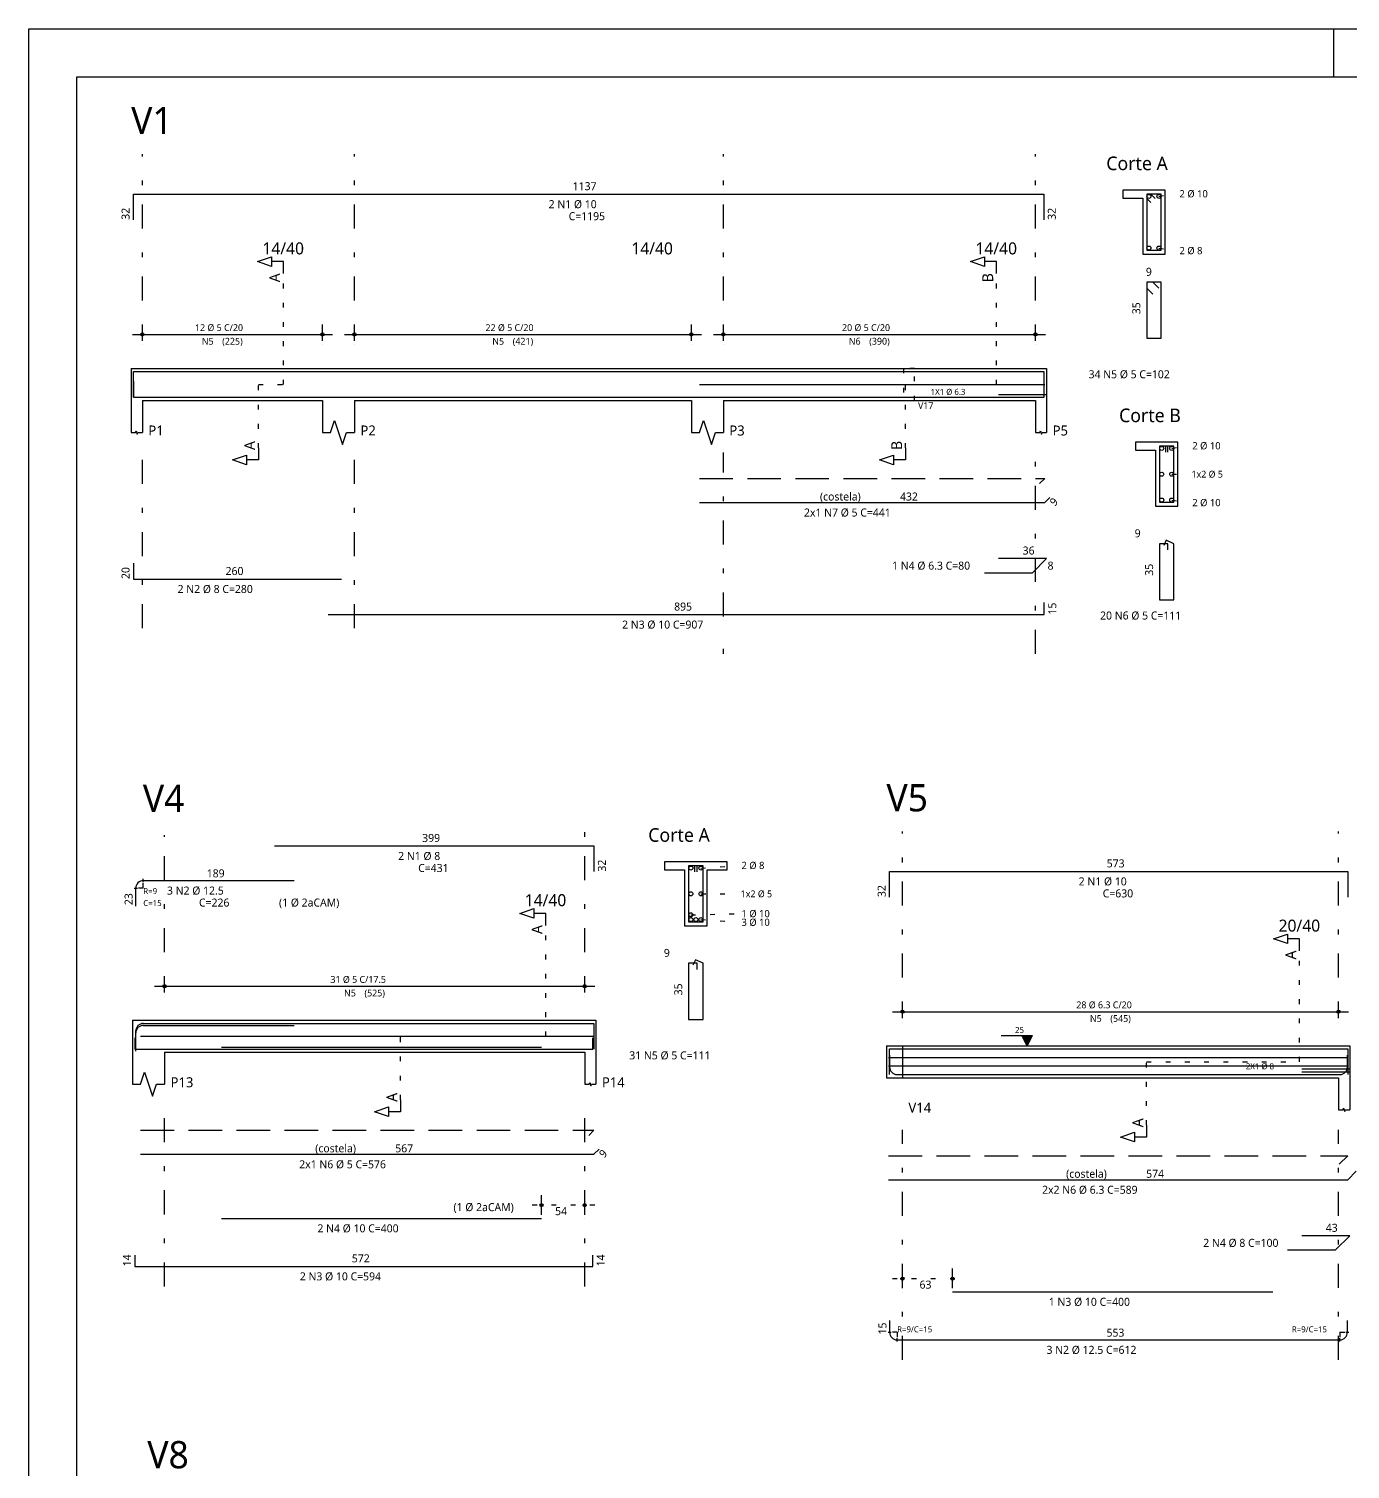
# Model space of a CAD drawing. Extents: x 0 to 89.5, y 0 to 70.
# Drawn here: x 1.5 to 29.02, y 40.01 to 70 of the extents above; entities that cross this region are included whole.
import ezdxf

# ---------------------------------------------------------------- set-up
doc = ezdxf.new("R2010")
doc.units = 0
doc.header["$MEASUREMENT"] = 0
for name, pattern in [('ESTILO_TQS_0001', [1, 0.7, -0.3]), ('ESTILO_TQS_0002', [0.4, 0.1, -0.3]), ('ESTILO_TQS_0003', [1.5, 0.5, -0.4, 0.1, -0.5])]:
    doc.linetypes.add(name, pattern=pattern)
for name, color, linetype in [('1', 1, 'CONTINUOUS'), ('10', 10, 'CONTINUOUS'), ('12', 12, 'CONTINUOUS'), ('2', 2, 'CONTINUOUS'), ('3', 3, 'CONTINUOUS'), ('5', 5, 'CONTINUOUS')]:
    doc.layers.add(name, color=color, linetype=linetype)
doc.styles.add('TQS_LUCIDA_SANS_UNICODE', font='L_10646.TTF')

msp = doc.modelspace()

# ---------------------------------------------------------------- linework, layer by layer
at = {"layer": '1', "linetype": 'Continuous'}
for p, q in [((1.5, 70), (89.500005, 70)), ((1.5, 29.587737), (1.5, 70)), ((28.670066, 69.999995), (28.670066, 68.999996)), ((25.165083, 66.639857), (24.28175, 66.639857)), ((25.165083, 65.306523), (25.165083, 66.639857)), ((24.28175, 66.47319), (24.698417, 66.47319)), ((24.698417, 66.47319), (24.698417, 65.306523)), ((24.698417, 65.306523), (25.165083, 65.306523)), ((3.65675, 63.63569), (7.823417, 63.63569)), ((3.865083, 63.502357), (3.865083, 63.844023)), ((7.615083, 63.502357), (7.615083, 63.844023)), ((8.073417, 63.63569), (15.50675, 63.63569)), ((8.28175, 63.502357), (8.28175, 63.844023)), ((15.298417, 63.502357), (15.298417, 63.844023)), ((15.75675, 63.63569), (22.673417, 63.63569)), ((15.965083, 63.502357), (15.965083, 63.844023)), ((22.465083, 63.502357), (22.465083, 63.844023)), ((3.865083, 63.419023), (3.865083, 63.419023)), ((7.615083, 63.419023), (7.615083, 63.419023)), ((8.28175, 63.419023), (8.28175, 63.419023)), ((15.298417, 63.419023), (15.298417, 63.419023)), ((15.965083, 63.419023), (15.965083, 63.419023)), ((22.465083, 63.419023), (22.465083, 63.419023)), ((3.63175, 62.927357), (3.63175, 62.26069)), ((3.63175, 62.927357), (3.865083, 62.927357)), ((3.865083, 62.927357), (7.615083, 62.927357)), ((7.615083, 62.927357), (8.28175, 62.927357)), ((8.28175, 62.927357), (15.298417, 62.927357)), ((15.298417, 62.927357), (15.965083, 62.927357)), ((15.965083, 62.927357), (22.465083, 62.927357)), ((22.465083, 62.927357), (22.698417, 62.927357)), ((22.698417, 62.927357), (22.698417, 62.26069)), ((3.63175, 62.26069), (3.63175, 61.594023)), ((3.865083, 62.26069), (7.615083, 62.26069)), ((3.865083, 62.26069), (3.865083, 61.594023)), ((7.615083, 62.26069), (7.615083, 61.594023)), ((8.28175, 62.26069), (15.298417, 62.26069)), ((8.28175, 62.26069), (8.28175, 61.594023)), ((15.298417, 62.26069), (15.298417, 61.594023)), ((15.965083, 62.26069), (22.465083, 62.26069)), ((15.965083, 62.26069), (15.965083, 61.594023)), ((22.465083, 62.26069), (22.465083, 61.594023)), ((22.698417, 62.26069), (22.698417, 61.594023)), ((25.431498, 61.392386), (24.548164, 61.392386)), ((24.548164, 61.225719), (24.964831, 61.225719)), ((24.964831, 61.225719), (24.964831, 60.059052)), ((25.431498, 60.059052), (25.431498, 61.392386)), ((24.964831, 60.059052), (25.431498, 60.059052)), ((16.042597, 52.654209), (14.742597, 52.654209)), ((3.883937, 52.230352), (3.883937, 52.297019)), ((14.742597, 52.487542), (15.159263, 52.487542)), ((15.159263, 52.487542), (15.159263, 51.320876)), ((15.62593, 51.320876), (15.62593, 52.487542)), ((15.62593, 52.487542), (16.042597, 52.487542)), ((3.694353, 52.107436), (3.76102, 52.107436)), ((15.159263, 51.320876), (15.62593, 51.320876)), ((4.327687, 49.930217), (4.327687, 50.271883)), ((13.077687, 49.930217), (13.077687, 50.271883)), ((4.119353, 50.06355), (13.28602, 50.06355)), ((4.327687, 49.846883), (4.327687, 49.846883)), ((13.077687, 49.846883), (13.077687, 49.846883)), ((19.486713, 49.53373), (28.986713, 49.53373)), ((19.695047, 49.400397), (19.695047, 49.742063)), ((28.77838, 49.400397), (28.77838, 49.742063)), ((3.66102, 49.355217), (3.66102, 48.68855)), ((3.66102, 49.355217), (4.327687, 49.355217)), ((4.327687, 49.355217), (13.077687, 49.355217)), ((13.077687, 49.355217), (13.31102, 49.355217)), ((13.31102, 49.355217), (13.31102, 48.68855)), ((19.695047, 49.317063), (19.695047, 49.317063)), ((28.77838, 49.317063), (28.77838, 49.317063)), ((21.752785, 49.040397), (22.397785, 49.040397)), ((3.66102, 48.68855), (3.66102, 48.021883)), ((4.327687, 48.68855), (13.077687, 48.68855)), ((4.327687, 48.68855), (4.327687, 48.021883)), ((13.077687, 48.68855), (13.077687, 48.021883)), ((13.31102, 48.68855), (13.31102, 48.021883)), ((19.361713, 48.825397), (19.361713, 48.15873)), ((19.361713, 48.825397), (19.361713, 48.15873)), ((19.361713, 48.825397), (19.361713, 48.15873)), ((19.361713, 48.825397), (19.695047, 48.825397)), ((19.695047, 48.825397), (28.77838, 48.825397)), ((19.695047, 48.825397), (19.695047, 48.15873)), ((28.77838, 48.825397), (29.011713, 48.825397)), ((29.011713, 48.825397), (29.011713, 48.15873)), ((19.361713, 48.15873), (19.695047, 48.15873)), ((19.695047, 48.15873), (28.77838, 48.15873)), ((28.77838, 48.15873), (28.77838, 47.492063)), ((29.011713, 48.15873), (29.011713, 47.492063)), ((12.177687, 45.305217), (12.177687, 45.71355)), ((13.077687, 45.305217), (13.077687, 45.71355)), ((12.177687, 45.221883), (12.177687, 45.221883)), ((13.077687, 45.221883), (13.077687, 45.221883)), ((19.695047, 43.775397), (19.695047, 44.18373)), ((20.740749, 43.775397), (20.740749, 44.18373)), ((19.695047, 43.692063), (19.695047, 43.692063)), ((20.740749, 43.692063), (20.740749, 43.692063)), ((19.395047, 42.856647), (19.461713, 42.856647)), ((19.58463, 42.667063), (19.58463, 42.73373)), ((28.805463, 42.667063), (28.805463, 42.73373)), ((28.92838, 42.856647), (28.995047, 42.856647))]:
    msp.add_line(p, q, dxfattribs=at)
at = {"layer": '1', "linetype": 'ESTILO_TQS_0002'}
for p, q in [((25.035917, 66.51069), (25.390083, 66.564857)), ((25.035917, 65.43569), (25.390083, 65.381523)), ((6.802583, 62.594023), (6.802583, 64.902357)), ((21.652583, 62.594023), (21.652583, 64.902357)), ((6.28175, 61.27319), (6.28175, 62.594023)), ((6.28175, 62.594023), (6.802583, 62.594023)), ((19.75675, 61.27319), (19.75675, 62.594023)), ((19.75675, 62.594023), (21.652583, 62.594023)), ((25.302331, 61.263219), (25.656498, 61.317386)), ((25.302331, 60.725719), (25.643998, 60.725719)), ((25.302331, 60.188219), (25.656498, 60.134052)), ((15.496763, 52.525042), (16.267597, 52.579209)), ((3.883937, 52.107436), (3.883937, 52.263686)), ((3.883937, 52.107436), (3.727687, 52.107436)), ((15.496763, 51.987542), (16.255097, 51.987542)), ((12.265187, 49.021883), (12.265187, 51.330217)), ((15.28843, 51.550042), (16.267597, 51.575876)), ((15.496763, 51.450042), (16.267597, 51.395876)), ((27.96588, 48.492063), (27.96588, 50.800397)), ((9.244353, 47.70105), (9.244353, 49.021883)), ((9.244353, 49.021883), (12.265187, 49.021883)), ((19.361713, 48.825397), (19.695047, 48.825397)), ((19.695047, 48.825397), (19.695047, 48.15873)), ((24.77838, 47.17123), (24.77838, 48.492063)), ((24.77838, 48.492063), (27.96588, 48.492063)), ((19.361713, 48.15873), (19.695047, 48.15873)), ((13.28602, 45.505217), (11.969353, 45.505217)), ((19.486713, 43.975397), (20.949083, 43.975397)), ((19.58463, 42.856647), (19.42838, 42.856647)), ((19.58463, 42.856647), (19.58463, 42.700397)), ((28.805463, 42.856647), (28.961713, 42.856647)), ((28.805463, 42.856647), (28.805463, 42.700397))]:
    msp.add_line(p, q, dxfattribs=at)
at = {"layer": '1', "linetype": 'Continuous'}
for points in [[(6.802583, 64.902357), (6.802583, 65.152357), (6.552583, 65.152357), (6.552583, 65.052357), (6.260917, 65.152357), (6.552583, 65.252357), (6.552583, 65.152357)], [(21.652583, 64.902357), (21.652583, 65.152357), (21.402583, 65.152357), (21.402583, 65.052357), (21.110917, 65.152357), (21.402583, 65.252357), (21.402583, 65.152357)], [(7.615083, 61.594023), (7.78175, 61.594023), (7.865083, 61.844023), (8.03175, 61.344023), (8.115083, 61.594023), (8.28175, 61.594023)], [(15.298417, 61.594023), (15.465083, 61.594023), (15.548417, 61.844023), (15.715083, 61.344023), (15.798417, 61.594023), (15.965083, 61.594023)], [(3.63175, 61.594023), (3.725083, 61.594023), (3.73675, 61.629023), (3.760083, 61.559023), (3.77175, 61.594023), (3.865083, 61.594023)], [(22.465083, 61.594023), (22.558417, 61.594023), (22.570083, 61.629023), (22.593417, 61.559023), (22.605083, 61.594023), (22.698417, 61.594023)], [(6.28175, 61.27319), (6.28175, 61.02319), (6.03175, 61.02319), (6.03175, 60.92319), (5.740083, 61.02319), (6.03175, 61.12319), (6.03175, 61.02319)], [(19.75675, 61.27319), (19.75675, 61.02319), (19.50675, 61.02319), (19.50675, 60.92319), (19.215083, 61.02319), (19.50675, 61.12319), (19.50675, 61.02319)], [(12.265187, 51.330217), (12.265187, 51.580217), (12.015187, 51.580217), (12.015187, 51.480217), (11.72352, 51.580217), (12.015187, 51.680217), (12.015187, 51.580217)], [(27.96588, 50.800397), (27.96588, 51.050397), (27.71588, 51.050397), (27.71588, 50.950397), (27.424213, 51.050397), (27.71588, 51.150397), (27.71588, 51.050397)], [(22.290285, 48.825397), (22.182785, 49.040397), (22.397785, 49.040397), (22.290285, 48.825397)], [(3.66102, 48.021883), (3.827687, 48.021883), (3.91102, 48.271883), (4.077687, 47.771883), (4.16102, 48.021883), (4.327687, 48.021883)], [(13.077687, 48.021883), (13.17102, 48.021883), (13.182687, 48.056883), (13.20602, 47.986883), (13.217687, 48.021883), (13.31102, 48.021883)], [(9.244353, 47.70105), (9.244353, 47.45105), (8.994353, 47.45105), (8.994353, 47.35105), (8.702687, 47.45105), (8.994353, 47.55105), (8.994353, 47.45105)], [(28.77838, 47.492063), (28.871713, 47.492063), (28.88338, 47.527063), (28.906713, 47.457063), (28.91838, 47.492063), (29.011713, 47.492063)], [(24.77838, 47.17123), (24.77838, 46.92123), (24.52838, 46.92123), (24.52838, 46.82123), (24.236713, 46.92123), (24.52838, 47.02123), (24.52838, 46.92123)]]:
    msp.add_lwpolyline(points, dxfattribs=at)
at = {"layer": '1', "linetype": 'ESTILO_TQS_0002'}
msp.add_lwpolyline([(19.715083, 62.927357), (19.715083, 62.26069), (19.948417, 62.26069), (19.948417, 62.927357), (19.715083, 62.927357)], dxfattribs=at)
at = {"layer": '1', "linetype": 'Continuous'}
for centre, radius in [((3.865083, 63.63569), 0.033333), ((3.865083, 63.63569), 0.016667), ((7.615083, 63.63569), 0.033333), ((7.615083, 63.63569), 0.016667), ((8.28175, 63.63569), 0.033333), ((8.28175, 63.63569), 0.016667), ((15.298417, 63.63569), 0.033333), ((15.298417, 63.63569), 0.016667), ((15.965083, 63.63569), 0.033333), ((15.965083, 63.63569), 0.016667), ((22.465083, 63.63569), 0.033333), ((22.465083, 63.63569), 0.016667), ((4.327687, 50.06355), 0.033333), ((13.077687, 50.06355), 0.033333), ((4.327687, 50.06355), 0.016667), ((13.077687, 50.06355), 0.016667), ((19.695047, 49.53373), 0.033333), ((19.695047, 49.53373), 0.016667), ((28.77838, 49.53373), 0.033333), ((28.77838, 49.53373), 0.016667), ((12.177687, 45.505217), 0.033333), ((12.177687, 45.505217), 0.016667), ((13.077687, 45.505217), 0.033333), ((13.077687, 45.505217), 0.016667), ((19.695047, 43.975397), 0.033333), ((19.695047, 43.975397), 0.016667), ((20.740749, 43.975397), 0.033333), ((20.740749, 43.975397), 0.016667)]:
    msp.add_circle(centre, radius, dxfattribs=at)
at = {"layer": '1', "color": 1, "linetype": 'Continuous'}
msp.add_solid([(22.397785, 49.040397), (22.182785, 49.040397), (22.290285, 48.825397)], dxfattribs=at)
at = {"layer": '10', "linetype": 'Continuous'}
for points in [[(25.165083, 65.306523), (25.165083, 66.639857), (24.28175, 66.639857), (24.28175, 66.47319), (24.698417, 66.47319), (24.698417, 65.306523), (25.165083, 65.306523)], [(25.431498, 60.059052), (25.431498, 61.392386), (24.548164, 61.392386), (24.548164, 61.225719), (24.964831, 61.225719), (24.964831, 60.059052), (25.431498, 60.059052)], [(15.62593, 51.320876), (15.62593, 52.487542), (16.042597, 52.487542), (16.042597, 52.654209), (14.742597, 52.654209), (14.742597, 52.487542), (15.159263, 52.487542), (15.159263, 51.320876), (15.62593, 51.320876)]]:
    msp.add_lwpolyline(points, dxfattribs=at)
at = {"layer": '12', "linetype": 'Continuous'}
for p, q in [((2.5, 68.999992), (88.499997, 69)), ((2.5, 0.999996), (2.5, 68.999992))]:
    msp.add_line(p, q, dxfattribs=at)
at = {"layer": '2', "linetype": 'ESTILO_TQS_0003'}
for p, q in [((3.865083, 64.344023), (3.865083, 67.389857)), ((8.28175, 64.344023), (8.28175, 67.389857)), ((15.965083, 64.344023), (15.965083, 67.389857)), ((22.465083, 64.344023), (22.465083, 67.389857)), ((3.865083, 57.521945), (3.865083, 61.177357)), ((8.28175, 57.521945), (8.28175, 61.177357)), ((15.965083, 57.762357), (15.965083, 61.177357)), ((22.465083, 56.98569), (22.465083, 61.177357)), ((15.965083, 56.98569), (15.965083, 57.092357)), ((13.077687, 50.771883), (13.077687, 53.567295)), ((4.327687, 50.771883), (4.327687, 53.207717)), ((19.695047, 50.242063), (19.695047, 53.287897)), ((28.77838, 50.242063), (28.77838, 53.287897)), ((4.327687, 43.81355), (4.327687, 47.605217)), ((13.077687, 43.81355), (13.077687, 47.605217)), ((19.695047, 42.28373), (19.695047, 47.075397)), ((28.77838, 42.28373), (28.77838, 47.075397))]:
    msp.add_line(p, q, dxfattribs=at)
at = {"layer": '3', "linetype": 'Continuous'}
for p, q in [((3.68175, 62.327357), (3.68175, 62.86069)), ((3.68175, 62.86069), (22.638417, 62.86069)), ((22.638417, 62.86069), (22.638417, 62.327357)), ((3.68175, 62.66069), (3.68175, 62.327357)), ((15.465083, 62.594023), (22.656917, 62.594023)), ((22.648417, 62.327357), (22.648417, 62.577357)), ((3.68175, 62.327357), (8.015083, 62.327357)), ((7.73175, 62.327357), (22.648417, 62.327357)), ((22.698417, 62.377357), (21.698417, 62.377357)), ((3.883937, 49.28855), (7.027687, 49.28855)), ((3.883937, 49.246883), (7.027687, 49.246883)), ((6.615153, 49.28855), (13.269353, 49.28855)), ((13.269353, 49.28855), (13.269353, 48.755217)), ((3.71102, 48.98855), (3.71102, 48.755217)), ((3.727687, 48.755217), (3.727687, 49.1323)), ((3.727687, 48.71355), (3.727687, 49.090633)), ((3.827687, 49.021883), (13.269687, 49.021883)), ((13.244353, 48.755217), (13.244353, 48.98855)), ((3.71102, 48.755217), (13.244353, 48.755217)), ((5.51102, 48.796883), (12.177687, 48.796883)), ((5.51102, 48.755217), (12.177687, 48.755217)), ((19.42838, 48.225397), (19.42838, 48.75873)), ((19.42838, 48.75873), (28.970047, 48.75873)), ((19.42838, 48.625397), (19.42838, 48.381647)), ((28.961713, 48.381647), (28.961713, 48.625397)), ((28.970047, 48.75873), (28.970047, 48.225397)), ((19.40338, 48.576897), (28.97038, 48.576897)), ((19.40338, 48.40723), (28.97038, 48.40723)), ((29.011713, 48.33373), (28.011713, 48.33373)), ((19.58463, 48.225397), (28.805463, 48.225397)), ((20.740749, 48.225397), (27.411713, 48.225397)), ((29.011713, 48.275397), (28.011713, 48.275397))]:
    msp.add_line(p, q, dxfattribs=at)
for points in [[(24.958527, 66.468135), (24.870138, 66.556523), (24.78175, 66.556523), (24.78175, 65.389857), (25.08175, 65.389857), (25.08175, 66.556523), (24.78175, 66.556523), (24.78175, 66.468135), (24.870138, 66.379747)], [(25.223164, 61.184052), (25.223164, 61.309052), (25.048164, 61.309052), (25.048164, 60.142386), (25.348164, 60.142386), (25.348164, 61.309052), (25.173164, 61.309052), (25.173164, 61.184052)], [(15.417597, 52.445876), (15.417597, 52.570876), (15.242597, 52.570876), (15.242597, 51.404209), (15.542597, 51.404209), (15.542597, 52.570876), (15.367597, 52.570876), (15.367597, 52.445876)]]:
    msp.add_lwpolyline(points, dxfattribs=at)
for centre in [(24.827583, 66.51069), (25.035917, 66.51069), (24.827583, 65.43569), (25.035917, 65.43569), (25.093998, 61.263219), (25.302331, 61.263219), (25.093998, 60.725719), (25.302331, 60.725719), (25.093998, 60.188219), (25.302331, 60.188219), (15.28843, 52.525042), (15.496763, 52.525042), (15.28843, 51.987542), (15.496763, 51.987542), (15.28843, 51.550042), (15.28843, 51.450042), (15.392597, 51.450042), (15.496763, 51.450042)]:
    msp.add_circle(centre, 0.041667, dxfattribs=at)
for centre, start, end in [((3.883937, 49.1323), 90, 180), ((3.883937, 49.090633), 90, 180), ((19.58463, 48.381647), 180, 270), ((28.805463, 48.381647), 270, 0)]:
    msp.add_arc(centre, 0.15625, start, end, dxfattribs=at)
at = {"layer": '5', "linetype": 'Continuous'}
for p, q in [((3.68175, 66.02319), (3.68175, 66.556523)), ((3.68175, 66.556523), (22.638417, 66.556523)), ((22.638417, 66.556523), (22.638417, 66.02319)), ((3.68175, 58.876237), (3.68175, 58.542904)), ((3.68175, 58.542904), (8.015083, 58.542904)), ((22.648417, 57.802357), (22.648417, 58.052357)), ((7.73175, 57.802357), (22.648417, 57.802357)), ((6.615153, 52.984383), (13.269353, 52.984383)), ((13.269353, 52.984383), (13.269353, 52.45105)), ((3.883937, 52.263686), (7.027687, 52.263686)), ((19.42838, 51.92123), (19.42838, 52.454563)), ((19.42838, 52.454563), (28.970047, 52.454563)), ((28.970047, 52.454563), (28.970047, 51.92123)), ((3.727687, 51.730352), (3.727687, 52.107436)), ((5.51102, 45.230217), (12.177687, 45.230217)), ((3.71102, 44.46355), (3.71102, 44.230217)), ((13.244353, 44.230217), (13.244353, 44.46355)), ((3.71102, 44.230217), (13.244353, 44.230217)), ((20.740749, 43.700397), (27.411713, 43.700397)), ((19.42838, 43.100397), (19.42838, 42.856647)), ((28.961713, 42.856647), (28.961713, 43.100397)), ((19.58463, 42.700397), (28.805463, 42.700397))]:
    msp.add_line(p, q, dxfattribs=at)
for points in [[(25.03175, 64.59819), (24.90675, 64.72319), (24.78175, 64.72319), (24.78175, 63.556523), (25.08175, 63.556523), (25.08175, 64.72319), (24.78175, 64.72319), (24.78175, 64.59819), (24.90675, 64.47319)], [(15.465083, 60.13569), (22.656917, 60.13569), (22.762983, 60.241756)], [(25.223164, 59.153497), (25.223164, 59.278497), (25.048164, 59.278497), (25.048164, 58.11183), (25.348164, 58.11183), (25.348164, 59.278497), (25.18956, 59.352455), (25.136733, 59.239167)], [(21.403789, 58.674396), (22.403789, 58.674396), (22.698417, 58.969023), (21.698417, 58.969023)], [(15.417597, 50.41532), (15.417597, 50.54032), (15.242597, 50.54032), (15.242597, 49.373654), (15.542597, 49.373654), (15.542597, 50.54032), (15.383993, 50.614279), (15.331165, 50.50099)], [(3.827687, 46.56355), (13.269687, 46.56355), (13.375753, 46.669616)], [(19.40338, 46.03373), (28.97038, 46.03373), (29.147157, 46.210507)], [(27.717086, 44.572436), (28.717086, 44.572436), (29.011713, 44.867063), (28.011713, 44.867063)]]:
    msp.add_lwpolyline(points, dxfattribs=at)
at = {"layer": '5', "linetype": 'ESTILO_TQS_0001'}
for points in [[(15.465083, 60.63569), (22.656917, 60.63569), (22.550851, 60.529624)], [(3.827687, 47.06355), (13.269687, 47.06355), (13.163621, 46.957484)], [(19.40338, 46.53373), (28.97038, 46.53373), (28.793603, 46.356953)]]:
    msp.add_lwpolyline(points, dxfattribs=at)
at = {"layer": '5', "linetype": 'Continuous'}
for centre, start, end in [((3.883937, 52.107436), 90, 180), ((19.58463, 42.856647), 180, 270), ((28.805463, 42.856647), 270, 0)]:
    msp.add_arc(centre, 0.15625, start, end, dxfattribs=at)

# ---------------------------------------------------------------- texts
at = {"layer": '1', "linetype": 'Continuous', "style": 'TQS_LUCIDA_SANS_UNICODE'}
for s, height, p in [('Corte A', 0.283333, (23.940083, 67.056523)), ('1137', 0.166667, (12.82675, 66.639857)), ('2 %%c 10', 0.15, (25.465083, 66.489857)), ('14/40', 0.25, (6.365083, 65.302357)), ('14/40', 0.25, (14.048417, 65.302357)), ('14/40', 0.25, (21.215083, 65.302357)), ('2 %%c 8', 0.15, (25.465083, 65.306523)), ('9', 0.166667, (24.765083, 64.856523)), ('12 %%c 5 C/20', 0.141667, (4.960917, 63.706523)), ('22 %%c 5 C/20', 0.141667, (11.010917, 63.706523)), ('20 %%c 5 C/20', 0.141667, (18.435917, 63.706523)), ('N5', 0.141667, (5.102583, 63.42319)), ('(225)', 0.141667, (5.527583, 63.42319)), ('N5', 0.141667, (11.152583, 63.42319)), ('(421)', 0.141667, (11.577583, 63.42319)), ('N6', 0.141667, (18.577583, 63.42319)), ('(390)', 0.141667, (19.002583, 63.42319)), ('  1X1 %%c 6.3', 0.125, (20.198417, 62.377357)), ('V17', 0.141667, (20.01925, 62.083607)), ('Corte B', 0.283333, (24.206498, 61.809052)), ('P1', 0.208333, (3.990083, 61.531523)), ('P2', 0.208333, (8.40675, 61.531523)), ('P3', 0.208333, (16.090083, 61.531523)), ('P5', 0.208333, (22.823417, 61.531523)), ('2 %%c 10', 0.15, (25.731498, 61.242386)), ('1x2 %%c 5', 0.141667, (25.714831, 60.654886)), ('(costela)', 0.166667, (17.977667, 60.177357)), ('432', 0.166667, (19.644333, 60.177357)), ('2 %%c 10', 0.15, (25.731498, 60.059052)), ('9', 0.166667, (24.531498, 59.41183)), ('260', 0.166667, (5.598417, 58.626237)), ('895', 0.166667, (14.940083, 57.88569)), ('399', 0.166667, (9.692253, 53.067717)), ('Corte A', 0.283333, (14.40093, 53.070876)), ('189', 0.166667, (5.205812, 52.330352)), ('2 %%c 8', 0.15, (16.342597, 52.504209)), ('573', 0.166667, (23.949213, 52.537897)), ('198', 0.000083, (5.127687, 52.347019)), ('R=9', 0.125, (3.883937, 51.982436)), ('(1 %%c 2aCAM)', 0.166667, (6.71102, 51.722019)), ('14/40', 0.25, (11.827687, 51.730217)), ('1x2 %%c 5', 0.141667, (16.32593, 51.916709)), ('C=15', 0.125, (3.883937, 51.732436)), ('1 %%c 10', 0.15, (16.342597, 51.500876)), ('3 %%c 10', 0.15, (16.342597, 51.320876)), ('20/40', 0.25, (27.52838, 51.200397)), ('9', 0.166667, (14.72593, 50.673654)), ('31 %%c 5 C/17.5', 0.141667, (7.781853, 50.134383)), ('N5', 0.141667, (8.065187, 49.85105)), ('(525)', 0.141667, (8.490187, 49.85105)), ('28 %%c 6.3 C/20', 0.141667, (23.31588, 49.604563)), ('25', 0.125, (22.040285, 49.090397)), ('N5', 0.141667, (23.599213, 49.32123)), ('(545)', 0.141667, (24.024213, 49.32123)), ('  2X1 %%c 8', 0.125, (26.761713, 48.33373)), ('P13', 0.208333, (4.452687, 47.959383)), ('P14', 0.208333, (13.43602, 47.959383)), ('V14', 0.208333, (19.820047, 47.429563)), ('(costela)', 0.166667, (7.465353, 46.605217)), ('567', 0.166667, (9.13202, 46.605217)), ('(costela)', 0.166667, (23.103547, 46.075397)), ('574', 0.166667, (24.770213, 46.075397)), ('(1 %%c 2aCAM)', 0.166667, (10.344353, 45.380217)), ('54', 0.166667, (12.46102, 45.296883)), ('572', 0.166667, (8.227687, 44.31355)), ('63', 0.166667, (20.051231, 43.767063)), ('R=9/C=15', 0.125, (19.58463, 42.856647)), ('553', 0.166667, (23.945047, 42.767063)), ('R=9/C=15', 0.125, (27.805463, 42.856647)), ('572', 0.000083, (23.945047, 42.78373))]:
    msp.add_text(s, height=height, dxfattribs=at).set_placement(p)
for s, height, p in [('A', 0.226667, (6.734583, 64.721023)), ('B', 0.226667, (21.584583, 64.721023)), ('35', 0.166667, (24.648417, 64.056523)), ('A', 0.226667, (6.21375, 61.227857)), ('B', 0.226667, (19.68875, 61.227857)), ('35', 0.166667, (24.914831, 58.61183)), ('23', 0.166667, (3.66102, 51.752227)), ('A', 0.226667, (12.197187, 51.148883)), ('A', 0.226667, (27.89788, 50.619063)), ('35', 0.166667, (15.109263, 49.873654)), ('A', 0.226667, (9.176353, 47.655717)), ('A', 0.226667, (24.71038, 47.125897)), ('15', 0.166667, (19.361713, 42.811855))]:
    msp.add_text(s, height=height, rotation=90, dxfattribs=at).set_placement(p)
at = {"layer": '2', "linetype": 'Continuous', "style": 'TQS_LUCIDA_SANS_UNICODE'}
for s, p in [('2 N1 %%c 10', (12.32675, 66.264857)), ('C=1195', (12.743417, 66.014857)), (' 34 N5 %%c 5 C=102', (23.515083, 62.72319)), ('2x1 N7 %%c 5 C=441', (17.644333, 59.844023)), ('36', (22.198417, 59.052357)), (' 1 N4 %%c 6.3 C=80', (19.423142, 58.738376)), ('8', (22.717769, 58.738376)), ('2 N2 %%c 8 C=280', (4.598417, 58.251237)), ('2 N3 %%c 10 C=907', (13.85675, 57.51069)), ('  20 N6 %%c 5 C=111', (23.698164, 57.699489)), ('2 N1 %%c 8', (9.192253, 52.692717)), ('C=431', (9.60892, 52.442717)), ('2 N1 %%c 10', (23.36588, 52.162897)), ('3 N2 %%c 12.5', (4.377687, 51.972019)), ('C=226', (5.044353, 51.722019)), ('C=630', (23.86588, 51.912897)), ('  31 N5 %%c 5 C=111', (13.892597, 48.54032)), ('2x1 N6 %%c 5 C=576', (7.13202, 46.271883)), ('2x2 N6 %%c 6.3 C=589', (22.603547, 45.742063)), ('2 N4 %%c 10 C=400', (7.51102, 44.93855)), ('43', (28.511713, 44.950397)), (' 2 N4 %%c 8 C=100', (25.903105, 44.636416)), ('2 N3 %%c 10 C=594', (7.144353, 43.93855)), ('1 N3 %%c 10 C=400', (22.742898, 43.40873)), ('3 N2 %%c 12.5 C=612', (22.695047, 42.40873))]:
    msp.add_text(s, height=0.166667, dxfattribs=at).set_placement(p)
for s, height, rotation, p in [('32', 0.166667, 90, (3.598417, 66.02319)), ('32', 0.166667, 90, (22.888417, 66.02319)), ('9', 0.166667, 45, (22.863156, 60.047302)), ('20', 0.166667, 90, (3.598417, 58.542904)), ('15', 0.166667, 90, (22.898417, 57.802357)), ('32', 0.166667, 90, (13.519353, 52.45105)), ('32', 0.166667, 90, (19.345047, 51.92123)), ('32', 0.000083, 90, (3.644353, 51.730352)), ('9', 0.166667, 45, (13.475926, 46.475162)), ('14', 0.166667, 90, (3.627687, 44.230217)), ('14', 0.166667, 90, (13.494353, 44.230217)), ('24', 0.000083, 90, (19.345047, 42.700397))]:
    msp.add_text(s, height=height, rotation=rotation, dxfattribs=at).set_placement(p)
at = {"layer": '5', "linetype": 'Continuous', "style": 'TQS_LUCIDA_SANS_UNICODE'}
for s, p in [('V1', (3.63175, 67.806523)), ('V4', (3.87605, 53.690959)), ('V5', (19.361713, 53.704563)), ('V8', (3.96737, 40.025155))]:
    msp.add_text(s, height=0.566667, dxfattribs=at).set_placement(p)

doc.saveas('drawing.dxf')
